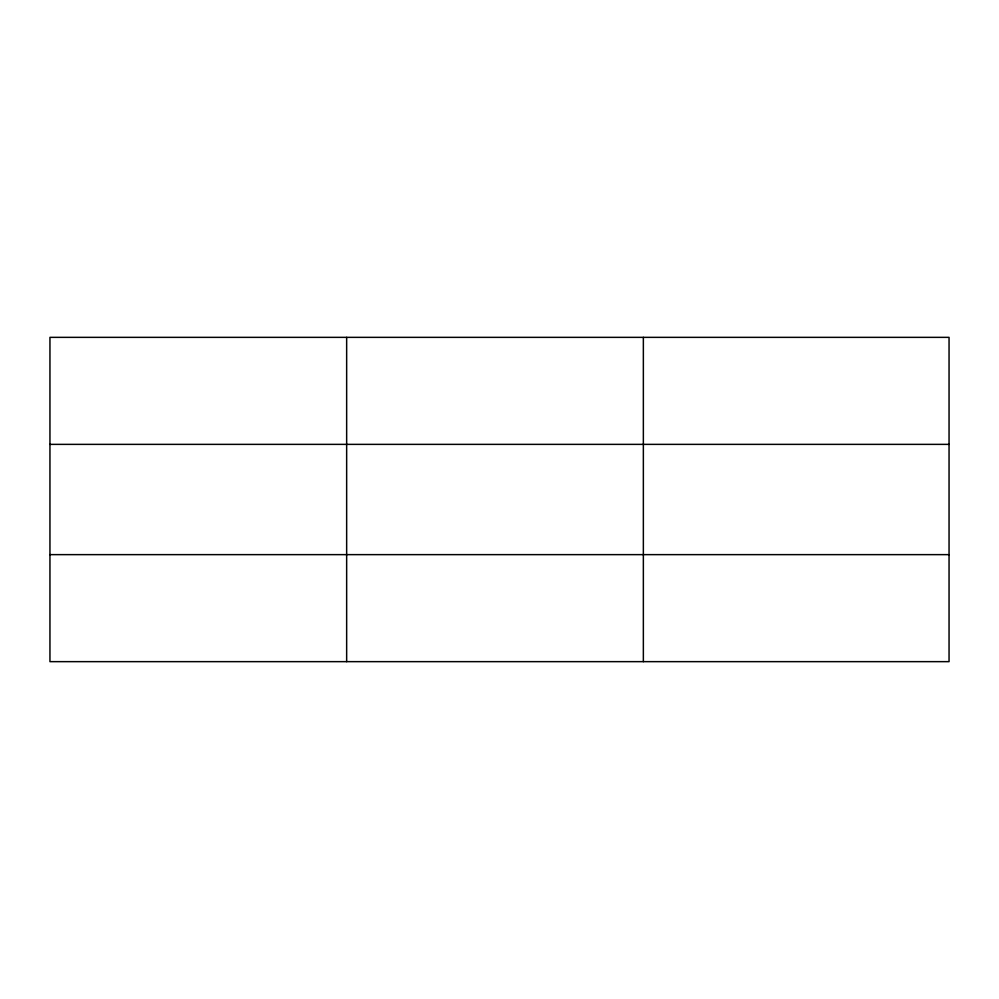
<?xml version="1.0" encoding="UTF-8"?>
<svg xmlns="http://www.w3.org/2000/svg" width="999" height="999" viewBox="0 0 999 999"><rect width="100%" height="100%" fill="white"/><g stroke="black" fill="none" stroke-linecap="round" stroke-linejoin="round"><path stroke-width="1.5" d="M346.653 337.35L346.653 661.65M643.356 337.35L643.356 661.65M949.05 554.632L949.05 661.65L49.95 661.65L49.95 337.35L949.05 337.35L949.05 554.632L49.95 554.632M49.95 444.368L949.05 444.368"/></g></svg>
